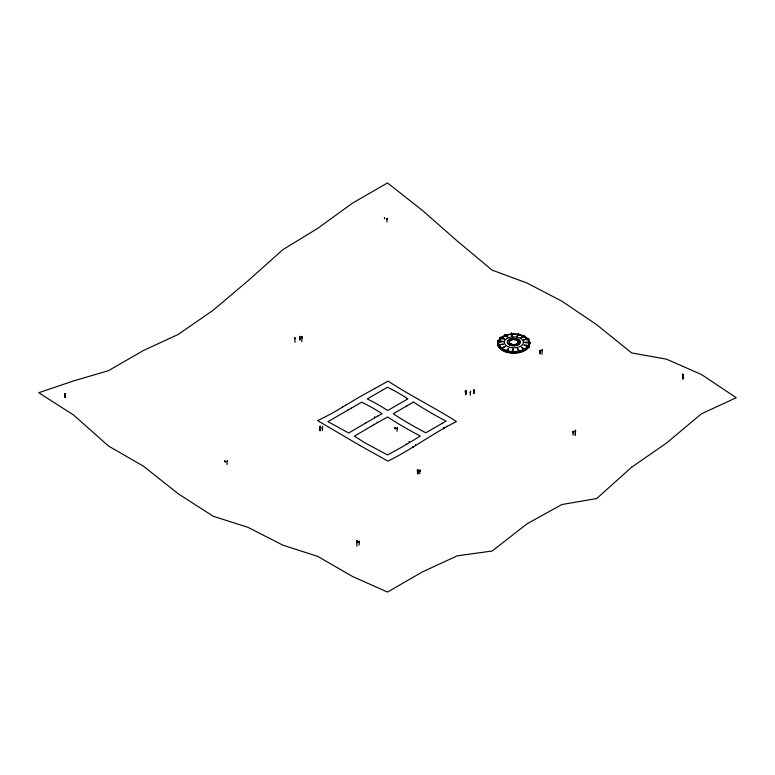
<?xml version="1.0" encoding="UTF-8"?>
<svg xmlns="http://www.w3.org/2000/svg" width="775" height="775" viewBox="0 0 775 775"><rect width="100%" height="100%" fill="white"/><g stroke="black" fill="none" stroke-linecap="round" stroke-linejoin="round"><path stroke-width="1.16" d="M530.303 342.308C532.822 344.245 515.782 341.358 530.313 342.414M499.788 342.133L497.54 341.901C497.298 338.714 510.638 343.567 497.56 341.068M497.831 345.02L497.85 345.863L497.783 344.914L503.353 344.226L497.783 344.914M526.923 346.657L529.034 347.152C529.422 344.042 516.857 344.604 529.073 346.309M528.744 339.402L528.705 338.568L523.503 339.915L528.618 338.462L528.744 339.402L526.7 339.983M501.938 338.946L500.049 338.22C499.449 334.819 511.636 343.131 500.108 337.387M500.747 348.488C498.48 350.901 512.101 342.569 500.863 348.576M525.121 350.407C525.828 348.488 524.82 351.986 523.144 349.225M227.366 460.65L227.288 461.706M301.756 337.948L302.085 336.767L301.795 338.094M322.632 426.744L322.342 428.062M387.132 219.315L387.2 218.259M359.067 542.442L359.397 541.26L359.106 542.577M397.391 427.442L397.1 428.769M420.108 469.999L420.011 470.822L420.021 470.222M470.638 391.327L470.347 392.654M542.355 349.428L542.064 350.755M575.224 431.384L575.554 430.202L575.253 431.53M524.597 336.253C524.317 334.044 524.694 337.929 522.776 337.512M506.443 336.825L504.932 335.439C504.438 331.661 512.556 342.792 505.019 334.626M507.267 351.027L507.005 351.802M506.23 351.918L506.143 351.104L508.797 348.207L505.881 351.811L508.226 349.738M519.347 351.656C521.798 356.461 513.602 342.046 519.531 351.618M513.127 348.905L512.449 352.954L512.934 348.895M511.887 336.214C510.124 326.11 514.319 344.139 511.452 333.25M518.301 333.512C519.947 331.933 514.164 341.417 518.485 333.541M65.013 395.008L64.897 393.797L65.158 395.124M65.575 396.781L65.274 393.952M224.692 461.687L224.576 460.476M225.215 462.355L224.953 461.028M294.713 337.493L294.975 338.82M299.809 337.464L299.683 336.263M319.978 428.091L319.843 426.88L320.104 428.207M320.492 427.558L320.23 426.231L320.356 427.442M384.536 218.773L384.419 217.572M356.607 541.396L356.868 542.723M356.994 541.347L357.11 541.958L356.994 540.747L357.256 542.074L356.994 540.747M395.066 428.333C394.746 426.483 395.657 430.512 394.988 427.519M417.318 470.134L417.58 471.462M417.822 470.696L417.706 469.485M465.281 390.978L465.543 392.305M465.794 391.54L465.668 390.329M473.845 390.871L473.719 389.66L473.98 390.988M540.068 351.375L539.952 350.174M572.764 431.336L573.016 432.663M573.403 432.731L573.142 431.404M682.746 375.313L682.63 374.102L682.882 375.439M683.347 378.326L683.046 374.461M497.54 341.901L497.598 340.952M227.065 461.377L227.017 464.525M227.366 461.241L227.269 460.873M301.795 337.493L302.085 336.767M302.017 337.832L301.988 336.989M386.909 218.986L387.2 218.85M322.342 427.471L322.293 430.619M397.1 428.168L397.304 427.664L397.062 428.623M359.397 541.26L359.058 545.135M359.319 542.316L359.3 541.483L359.125 542.006M419.837 470.745L419.759 473.874M470.347 392.053L470.299 395.211M542.064 350.155L542.064 354.32M575.244 430.968L575.205 435.124M575.554 430.202L575.476 431.258M575.554 430.793L575.283 435.114M529.034 347.152L529.141 346.212M384.71 218.318L384.419 218.162M294.975 338.229L294.8 337.726L295.013 342.405M224.866 461.222L224.576 461.077M320.521 426.977L320.23 426.231M465.562 391.753L465.368 391.201L465.581 394.853M473.98 390.397L473.719 389.66M573.016 432.062L572.841 431.559L573.054 435.201M682.92 374.858L682.92 379.014M64.897 394.388L65.119 397.662L64.897 393.797M320.104 427.616L319.843 426.88M395.25 428.846L395.066 427.742M356.868 541.841L356.907 546.307M417.58 470.871L417.396 470.367L417.609 474.009M682.63 374.703L682.63 374.102M299.954 336.699L299.906 340.128L299.683 336.854M320.356 426.841L320.356 427.442M319.978 427.49L319.843 427.48M465.794 390.939L465.668 390.929M473.99 390.106L473.942 393.526L473.719 390.261M357.265 541.192L357.246 542.074M417.706 470.086L417.928 473.351M540.078 350.784L540.175 354.039L540.214 350.61M345.737 405.015L345.757 404.967M351.065 408.251L351.007 408.057M377.754 416.068L377.706 415.875M377.154 422.046L377.115 422.065M409.636 404.434L409.597 404.453M406.303 443.872L406.158 443.794M415.448 444.676L415.41 444.695M500.049 338.22L500.214 337.29M524.365 335.352L520.722 337.881L524.52 335.43M322.303 427.916L322.536 426.967M542.025 350.61L542.258 349.651M470.309 392.508L470.541 391.549M419.779 471.181L420.011 470.222L419.817 471.326M387.132 218.724L386.861 222.134M302.017 337.232L301.746 341.688M397.323 427.907L397.052 431.317M504.932 335.439L505.184 334.558M682.852 379.014L682.891 374.548M446.962 426.279L446.797 426.24M497.763 345.64L499.962 345.321M511.355 334.044L511.645 333.24M373.928 424.283L374.093 424.322M497.608 341.678L500.979 342.017M527.068 346.444L529.18 346.938M406.623 399.183L406.604 399.28M342.569 406.681L342.55 406.768M347.985 409.801L347.965 409.897M525.334 349.506L521.226 347.219L525.188 349.583M394.988 428.11L395.114 428.72L395.076 427.742M465.93 390.765L465.969 394.204M465.756 390.552L465.891 394.194M417.967 469.931L417.996 473.36M320.492 426.667L320.521 430.106M320.114 427.316L320.143 430.755M320.104 427.316L320.065 430.745M529.112 341.165A15.81 9.029 0 0 1 519.202 351.84A15.81 9.029 0 0 1 499.575 347.326A15.81 9.029 0 0 1 505.387 335.701M511.568 334.412A15.81 9.029 0 0 1 514.871 334.345M518.126 334.674A15.81 9.029 0 0 1 520.199 335.1M521.188 335.381A15.81 9.029 0 0 1 523.067 336.04M523.929 336.427A15.81 9.029 0 0 1 527.988 339.392M529.122 341.552A15.81 9.038 0 0 1 514.348 352.77A15.81 9.038 0 0 1 498.209 342.182M501.309 338.191A15.81 9.038 0 0 1 502.791 337.251M524.752 337.241A15.81 9.038 0 0 1 526.235 338.171M529.122 341.959A15.81 9.038 0 0 1 514.348 353.187A15.81 9.038 0 0 1 498.209 342.598M526.322 348.566A15.122 8.641 0 0 1 525.024 349.525M524.297 349.951A15.122 8.641 0 0 1 522.679 350.726M521.808 351.065A15.122 8.641 0 0 1 515.898 352.296M511.694 352.305A15.122 8.641 0 0 1 501.871 349.07M526.322 348.178A15.122 8.641 0 0 1 525.024 349.128M524.297 349.564A15.122 8.641 0 0 1 522.679 350.339M521.808 350.678A15.122 8.641 0 0 1 504.07 349.98M499.759 340.128A15.122 8.641 0 0 1 501.241 338.53M359.687 445.354L317.673 420.641L332.136 413.288L359.6 396.936L388.101 381.135C410.275 395.676 434.107 407.34 456.504 421.532C432.808 433.322 411.69 449.49 387.907 461.135L359.687 445.354M374.761 388.382L374.771 388.333M377.783 386.279L377.783 386.279M383.102 389.35L383.121 389.302M374.993 417.231L374.49 417.163L374.993 417.231M406.71 406.071L406.73 406.022M409.607 441.779L409.103 441.711L409.607 441.779M413.24 447.175L412.736 447.107L413.24 447.175M442.176 423.489L441.682 423.412L442.176 423.489M444.085 428.11L443.581 428.042L444.085 428.11M631.625 467.228L596.75 498.528L561.875 504.535L527 523.832L492.125 551.035L457.25 555.82L422.375 571.931L387.5 592.061L352.625 576.532L317.75 556.392L282.875 545.164L248 527.349L213.125 516.218L178.25 493.772L143.375 466.162L108.5 446.022L73.625 415.042L38.75 392.712L73.625 380.912L108.5 370.663L143.375 350.532L178.25 334.422L213.125 310.262L248 280.812L282.875 249.657L317.75 228.334L352.625 203.069L387.5 182.939L422.375 210.393L457.25 241.025L492.125 270.126L527 283.03L561.875 301.194L596.75 324.735L631.625 352.916L666.5 359.174L701.375 374.451L736.25 397.73L701.375 413.84L666.5 443.067L631.625 467.228M365.509 423.111L348.721 433.002L327.941 421.658L361.692 402.167A184.508 106.524 0 0 1 382.075 413.753L365.509 423.111M371.089 426.337L354.407 436.17L364.841 442.767L387.5 454.925A494.402 285.442 0 0 0 420.282 435.996A384.923 222.231 0 0 1 387.655 416.969L371.089 426.337M387.5 387.267L367.272 398.951A184.508 106.524 0 0 1 387.655 410.527L407.882 398.854A184.508 106.524 0 0 0 387.5 387.267M413.463 402.07L393.235 413.753A384.923 222.231 0 0 0 425.863 432.779L446.09 421.096A384.923 222.231 0 0 1 413.463 402.07M509.785 345.059A6.471 3.701 0 0 0 520.219 342.715A6.471 3.701 0 0 0 511.452 338.723A6.471 3.701 0 0 0 509.785 345.059M510.967 344.207A4.572 2.616 0 0 0 518.339 342.55A4.572 2.616 0 0 0 512.149 339.731A4.572 2.616 0 0 0 510.967 344.207M509.785 344.894A6.471 3.701 0 0 0 520.219 342.55A6.471 3.701 0 0 0 511.452 338.559A6.471 3.701 0 0 0 509.785 344.894M510.967 344.042A4.572 2.616 0 0 0 518.339 342.385A4.572 2.616 0 0 0 512.149 339.566A4.572 2.616 0 0 0 510.967 344.042M504.07 349.564A15.122 8.641 0 0 0 528.676 344.439A15.122 8.641 0 0 0 508.594 334.829A15.122 8.641 0 0 0 504.07 349.564M507.693 346.522A9.552 5.454 0 0 0 523.232 343.286A9.552 5.454 0 0 0 510.551 337.212A9.552 5.454 0 0 0 507.693 346.522M503.634 349.864A15.81 9.029 0 0 0 529.354 344.507A15.81 9.029 0 0 0 508.361 334.461A15.81 9.029 0 0 0 503.634 349.864"/></g></svg>
